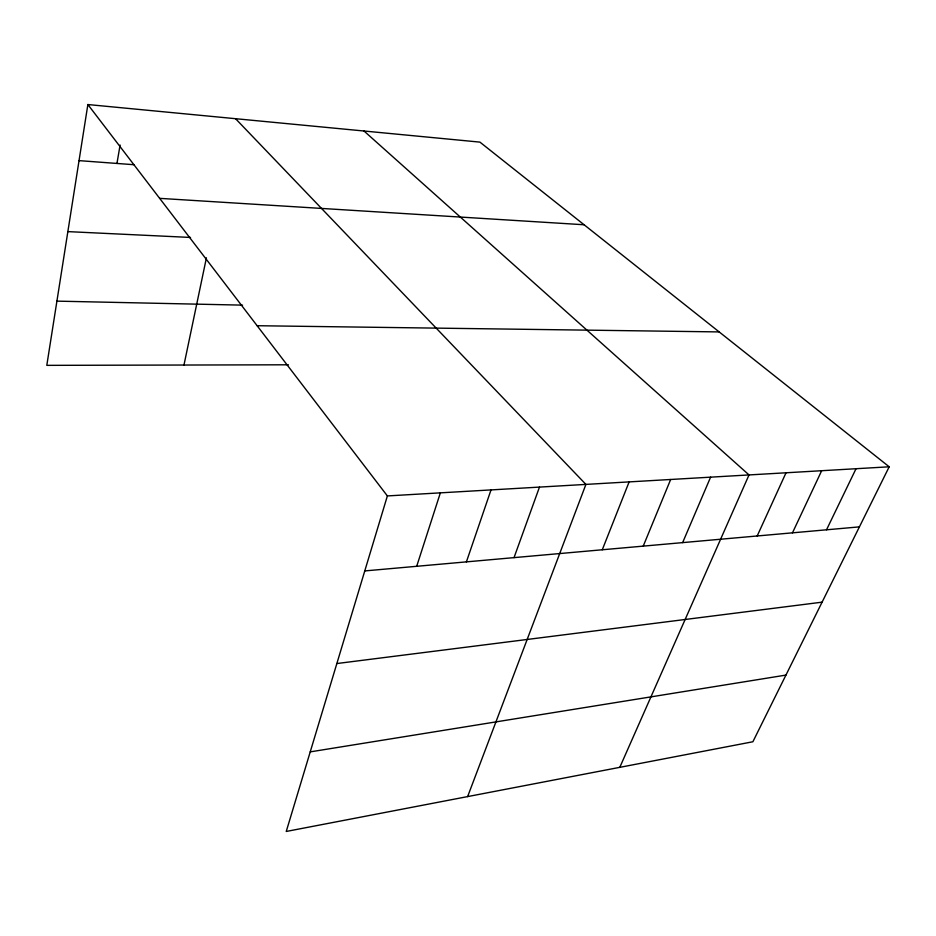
<?xml version="1.0" encoding="UTF-8"?>
<svg xmlns="http://www.w3.org/2000/svg" width="936" height="936" viewBox="0 0 936 936"><rect width="100%" height="100%" fill="white"/><g stroke="black" fill="none" stroke-linecap="round" stroke-linejoin="round"><path stroke-width="1.4" d="M87.867 104.539L387.375 495.928L286.24 831.46L752.883 741.757L889.2 466.795L479.922 142.12L87.867 104.539L46.8 365.356L288.417 364.794M116.953 163.449L120.1 145.045M183.971 365.028L206.423 257.809M416.695 566.292L440.365 492.851M466.409 561.869L491.014 489.914M514.028 557.634L539.475 487.094M467.626 796.594L585.913 484.403L235.556 118.697M602.281 549.771L629.132 481.888M643.231 546.121L670.667 479.478M682.636 542.611L710.6 477.161M619.796 767.344L749.022 474.926L363.999 131.005M757.189 535.977L786.018 472.785M792.476 532.83L821.668 470.714M826.523 529.799L856.03 468.714M310.225 751.877L785.936 675.09M336.855 663.542L822.089 602.164M364.771 570.925L859.412 526.874M387.375 495.928L889.2 466.795M257.119 325.716L719.187 331.917M56.909 301.135L242.553 305.136M67.86 231.613L190.534 237.451M159.658 198.35L584.087 224.757M79.033 160.629L133.965 164.713"/></g></svg>
